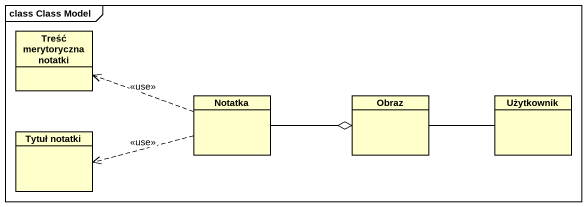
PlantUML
@startuml
mainframe class Class Model
hide circle
hide empty members
class "Treść merytoryczna notatki" as Treść_merytoryczna_notatki
class Notatka
class Obraz
class Użytkownik
class "Tytuł notatki" as Tytuł_notatki
Notatka .left.> Treść_merytoryczna_notatki : <<use>>
Notatka -right-o Obraz
Notatka .left.> Tytuł_notatki : <<use>>
Użytkownik -left- Obraz
@enduml
